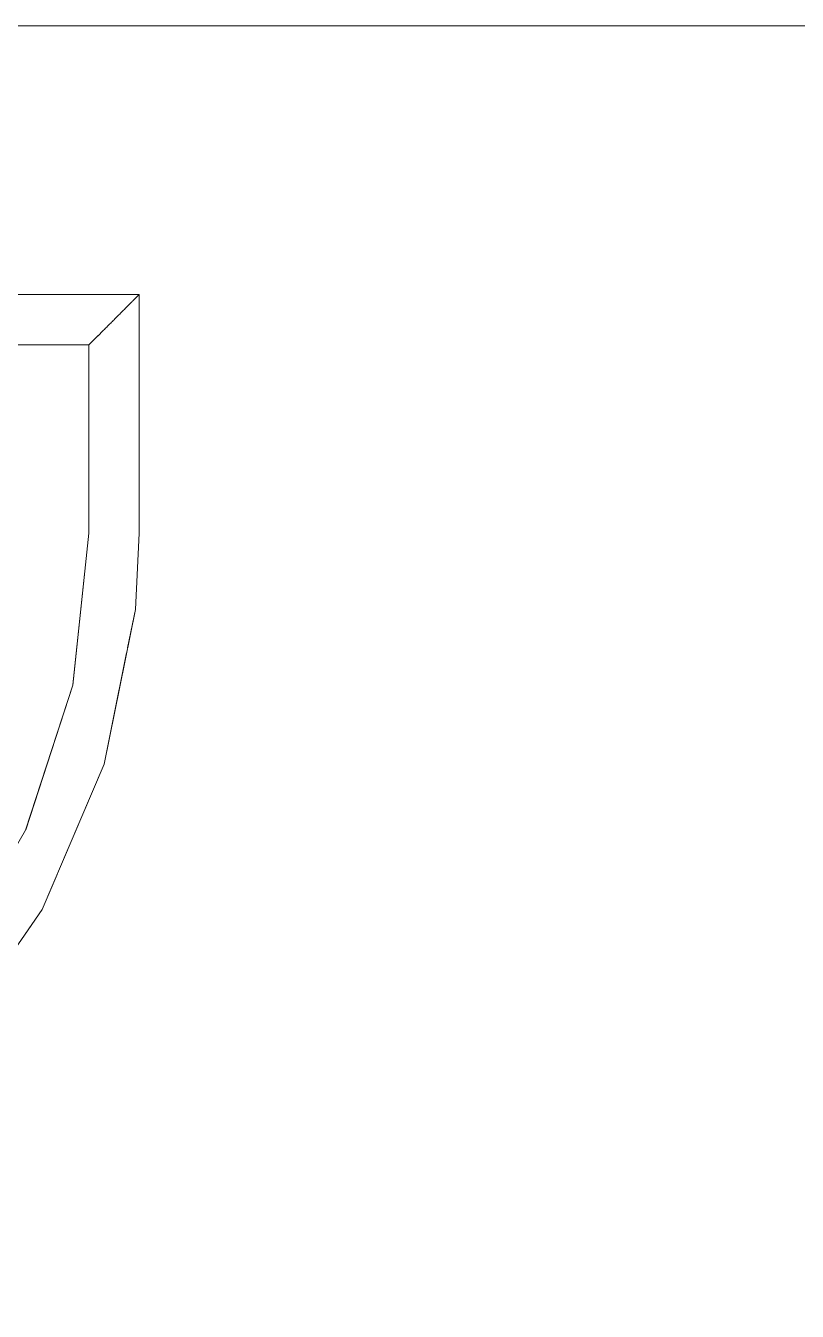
# Model space of a CAD drawing. Header units: millimetres. Extents: x 4021 to 183614, y -11746 to 71065.
# Drawn here: x 48159 to 48466, y 39096 to 39607 of the extents above; entities that cross this region are included whole.
import ezdxf

# ---------------------------------------------------------------- set-up
doc = ezdxf.new("R2010")
doc.units = ezdxf.units.MM
doc.layers.add('A-WALL', color=113, linetype='Continuous', lineweight=20)
doc.layers.add('Q-CASE', color=31, linetype='Continuous', lineweight=20)

# ---------------------------------------------------------------- blocks, each defined once
blk = doc.blocks.new('DLN_Cat Ladder - 750x750x2000 _WDH_-18395226-Copy of COLOUR_R_F')
at = {"layer": 'Q-CASE'}
for p, q in [((354.7, -707), (278.7, -707)), ((354.7, -707), (278.7, -707)), ((354.7, -707), (278.7, -707)), ((354.7, -707), (278.7, -707)), ((354.7, -707), (278.7, -707)), ((354.7, -707), (278.7, -707)), ((354.7, -707), (278.7, -707)), ((354.7, -707), (278.7, -707)), ((354.7, -707), (278.7, -707)), ((354.7, -707), (278.7, -707)), ((354.7, -802), (354.7, -707)), ((354.7, -802), (354.7, -707)), ((354.7, -802), (354.7, -707)), ((354.7, -802), (354.7, -707)), ((354.7, -802), (354.7, -707)), ((354.7, -802), (354.7, -707)), ((354.7, -802), (354.7, -707)), ((354.7, -802), (354.7, -707)), ((354.7, -802), (354.7, -707)), ((354.7, -802), (354.7, -707)), ((278.7, -727), (334.7, -727)), ((278.7, -727), (334.7, -727)), ((278.7, -727), (334.7, -727)), ((278.7, -727), (334.7, -727)), ((278.7, -727), (334.7, -727)), ((278.7, -727), (334.7, -727)), ((283.7, -727), (334.7, -727)), ((283.7, -727), (334.7, -727)), ((283.7, -727), (334.7, -727)), ((283.7, -727), (334.7, -727)), ((334.7, -727), (334.7, -802)), ((334.7, -727), (334.7, -802)), ((334.7, -727), (334.7, -802)), ((334.7, -727), (334.7, -802)), ((334.7, -727), (334.7, -802)), ((334.7, -727), (334.7, -802)), ((334.7, -727), (334.7, -802)), ((334.7, -727), (334.7, -802)), ((334.7, -727), (334.7, -802)), ((334.7, -727), (334.7, -802)), ((334.7, -802), (328.35, -862.29)), ((334.7, -802), (328.35, -862.29)), ((334.7, -802), (328.35, -862.29)), ((334.7, -802), (328.35, -862.29)), ((334.7, -802), (328.35, -862.29)), ((334.7, -802), (328.35, -862.29)), ((334.7, -802), (328.35, -862.29)), ((334.7, -802), (328.35, -862.29)), ((334.7, -802), (328.35, -862.29)), ((343.87, -878.55), (349.73, -849.57)), ((343.87, -878.55), (349.73, -849.57)), ((343.87, -878.55), (349.73, -849.57)), ((343.87, -878.55), (349.73, -849.57)), ((343.87, -878.55), (349.73, -849.57)), ((343.87, -878.55), (349.73, -849.57)), ((343.87, -878.55), (349.73, -849.57)), ((343.87, -878.55), (349.73, -849.57)), ((343.87, -878.55), (349.73, -849.57)), ((328.34, -862.39), (309.61, -919.95)), ((328.34, -862.39), (309.61, -919.95)), ((328.34, -862.39), (309.61, -919.95)), ((328.34, -862.39), (309.61, -919.95)), ((328.34, -862.39), (309.61, -919.95)), ((328.34, -862.39), (309.61, -919.95)), ((328.34, -862.39), (309.61, -919.95)), ((328.34, -862.39), (309.61, -919.95)), ((328.34, -862.39), (309.61, -919.95)), ((322.67, -936.4), (335.36, -906.6)), ((322.67, -936.4), (335.36, -906.6)), ((322.67, -936.4), (335.36, -906.6)), ((322.67, -936.4), (335.36, -906.6)), ((322.67, -936.4), (335.36, -906.6)), ((322.67, -936.4), (335.36, -906.6)), ((322.67, -936.4), (335.36, -906.6)), ((322.67, -936.4), (335.36, -906.6)), ((322.67, -936.4), (335.36, -906.6))]:
    blk.add_line(p, q, dxfattribs=at)
at = {"layer": 'Q-CASE', "flags": 128}
for points in [[(-265.3, -802), (-258.94, -864.47), (-240.12, -924.37), (-209.62, -979.26), (-168.68, -1026.87), (-118.99, -1065.26), (-62.59, -1092.84), (-1.78, -1108.5), (60.94, -1111.57), (122.99, -1101.95), (181.82, -1080.02), (235.04, -1046.69), (280.44, -1003.31), (316.17, -951.68), (340.76, -893.91), (353.21, -832.36), (354.7, -802)], [(334.7, -802), (328.34, -862.39), (309.55, -920.13), (279.14, -972.7), (238.45, -1017.78), (189.27, -1053.39), (133.75, -1077.99), (74.33, -1090.48), (13.6, -1090.33), (-45.76, -1077.53), (-101.15, -1052.65), (-150.15, -1016.78), (-190.61, -971.5), (-220.75, -918.78), (-239.25, -860.94), (-245.3, -802)], [(350.12, -847.63), (353.21, -832.36), (354.7, -802)], [(350.12, -847.63), (353.21, -832.36), (354.7, -802)], [(350.12, -847.63), (353.21, -832.36), (354.7, -802)], [(350.12, -847.63), (353.21, -832.36), (354.7, -802)], [(350.12, -847.63), (353.21, -832.36), (354.7, -802)], [(350.12, -847.63), (353.21, -832.36), (354.7, -802)], [(350.12, -847.63), (353.21, -832.36), (354.7, -802)], [(350.12, -847.63), (353.21, -832.36), (354.7, -802)], [(350.12, -847.63), (353.21, -832.36), (354.7, -802)], [(335.36, -906.6), (340.76, -893.91), (343.87, -878.55)], [(335.36, -906.6), (340.76, -893.91), (343.87, -878.55)], [(335.36, -906.6), (340.76, -893.91), (343.87, -878.55)], [(335.36, -906.6), (340.76, -893.91), (343.87, -878.55)], [(335.36, -906.6), (340.76, -893.91), (343.87, -878.55)], [(335.36, -906.6), (340.76, -893.91), (343.87, -878.55)], [(335.36, -906.6), (340.76, -893.91), (343.87, -878.55)], [(335.36, -906.6), (340.76, -893.91), (343.87, -878.55)], [(335.36, -906.6), (340.76, -893.91), (343.87, -878.55)], [(308.86, -962.24), (316.17, -951.68), (322.1, -937.74)], [(308.86, -962.24), (316.17, -951.68), (322.1, -937.74)], [(308.86, -962.24), (316.17, -951.68), (322.1, -937.74)], [(308.86, -962.24), (316.17, -951.68), (322.1, -937.74)], [(308.86, -962.24), (316.17, -951.68), (322.1, -937.74)], [(308.86, -962.24), (316.17, -951.68), (322.1, -937.74)], [(308.86, -962.24), (316.17, -951.68), (322.1, -937.74)], [(308.86, -962.24), (316.17, -951.68), (322.1, -937.74)], [(308.86, -962.24), (316.17, -951.68), (322.1, -937.74)]]:
    blk.add_lwpolyline(points, dxfattribs=at)
at = {"layer": 'Q-CASE'}
for points, knots in [([(334.7, -727), (334.7, -727), (334.87, -726.83), (335.44, -726.27), (336.01, -725.69), (336.62, -725.08), (337.18, -724.52), (337.77, -723.93), (338.6, -723.11), (339.51, -722.2), (340.27, -721.43), (340.87, -720.83), (341.49, -720.22), (342.11, -719.59), (342.74, -718.95), (343.39, -718.31), (344.05, -717.65), (344.7, -717), (345.35, -716.35), (346.01, -715.69), (346.66, -715.05), (347.29, -714.41), (347.91, -713.78), (348.53, -713.17), (349.13, -712.57), (349.7, -712), (350.26, -711.44), (350.97, -710.73), (351.63, -710.07), (352.22, -709.48), (352.78, -708.92), (353.39, -708.31), (353.96, -707.73), (354.53, -707.17), (354.7, -707), (354.7, -707)], [0, 0, 0, 0, 0.083333, 0.125, 0.166667, 0.208333, 0.229167, 0.25, 0.291667, 0.333333, 0.354167, 0.375, 0.395833, 0.416667, 0.4375, 0.458333, 0.479167, 0.5, 0.520833, 0.541667, 0.5625, 0.583333, 0.604167, 0.625, 0.645833, 0.666667, 0.6875, 0.708333, 0.75, 0.770833, 0.791667, 0.833333, 0.875, 0.916667, 1, 1, 1, 1]), ([(335.04, -726.66), (335.15, -726.55), (335.44, -726.27), (336.01, -725.69), (336.62, -725.08), (337.18, -724.52), (337.77, -723.93), (338.6, -723.11), (339.51, -722.2), (340.27, -721.43), (340.87, -720.83), (341.49, -720.22), (342.11, -719.59), (342.74, -718.95), (343.39, -718.31), (344.05, -717.65), (344.7, -717), (345.35, -716.35), (346.01, -715.69), (346.66, -715.05), (347.29, -714.41), (347.91, -713.78), (348.53, -713.17), (349.13, -712.57), (349.7, -712), (350.26, -711.44), (350.97, -710.73), (351.63, -710.07), (352.22, -709.48), (352.78, -708.92), (353.39, -708.31), (353.96, -707.73), (354.53, -707.17), (354.7, -707), (354.7, -707)], [0.0833333, 0.0833333, 0.0833333, 0.0833333, 0.125, 0.1666667, 0.2083333, 0.2291667, 0.25, 0.2916667, 0.3333333, 0.3541667, 0.375, 0.3958333, 0.4166667, 0.4375, 0.4583333, 0.4791667, 0.5, 0.5208333, 0.5416667, 0.5625, 0.5833333, 0.6041667, 0.625, 0.6458333, 0.6666667, 0.6875, 0.7083333, 0.75, 0.7708333, 0.7916667, 0.8333333, 0.875, 0.9166667, 1, 1, 1, 1]), ([(335.04, -726.66), (335.15, -726.55), (335.44, -726.27), (336.01, -725.69), (336.62, -725.08), (337.18, -724.52), (337.77, -723.93), (338.6, -723.11), (339.51, -722.2), (340.27, -721.43), (340.87, -720.83), (341.49, -720.22), (342.11, -719.59), (342.74, -718.95), (343.39, -718.31), (344.05, -717.65), (344.7, -717), (345.35, -716.35), (346.01, -715.69), (346.66, -715.05), (347.29, -714.41), (347.91, -713.78), (348.53, -713.17), (349.13, -712.57), (349.7, -712), (350.26, -711.44), (350.97, -710.73), (351.63, -710.07), (352.22, -709.48), (352.78, -708.92), (353.39, -708.31), (353.96, -707.73), (354.53, -707.17), (354.7, -707), (354.7, -707)], [0.0833333, 0.0833333, 0.0833333, 0.0833333, 0.125, 0.1666667, 0.2083333, 0.2291667, 0.25, 0.2916667, 0.3333333, 0.3541667, 0.375, 0.3958333, 0.4166667, 0.4375, 0.4583333, 0.4791667, 0.5, 0.5208333, 0.5416667, 0.5625, 0.5833333, 0.6041667, 0.625, 0.6458333, 0.6666667, 0.6875, 0.7083333, 0.75, 0.7708333, 0.7916667, 0.8333333, 0.875, 0.9166667, 1, 1, 1, 1]), ([(354.7, -707), (354.7, -707), (354.53, -707.17), (353.96, -707.73), (353.39, -708.31), (352.78, -708.92), (352.22, -709.48), (351.63, -710.07), (350.8, -710.89), (349.89, -711.8), (349.13, -712.57), (348.53, -713.17), (347.91, -713.78), (347.29, -714.41), (346.66, -715.05), (346.01, -715.69), (345.35, -716.35), (344.7, -717), (344.05, -717.65), (343.39, -718.31), (342.74, -718.95), (342.11, -719.59), (341.49, -720.22), (340.87, -720.83), (340.27, -721.43), (339.7, -722), (339.14, -722.56), (338.43, -723.27), (337.77, -723.93), (337.18, -724.52), (336.62, -725.08), (336.01, -725.69), (335.44, -726.27), (335.15, -726.55), (335.04, -726.66)], [0, 0, 0, 0, 0.0833333, 0.125, 0.1666667, 0.2083333, 0.2291667, 0.25, 0.2916667, 0.3333333, 0.3541667, 0.375, 0.3958333, 0.4166667, 0.4375, 0.4583333, 0.4791667, 0.5, 0.5208333, 0.5416667, 0.5625, 0.5833333, 0.6041667, 0.625, 0.6458333, 0.6666667, 0.6875, 0.7083333, 0.75, 0.7708333, 0.7916667, 0.8333333, 0.875, 0.9166667, 0.9166667, 0.9166667, 0.9166667]), ([(354.7, -707), (354.7, -707), (354.53, -707.17), (353.96, -707.73), (353.39, -708.31), (352.78, -708.92), (352.22, -709.48), (351.63, -710.07), (350.8, -710.89), (349.89, -711.8), (349.13, -712.57), (348.53, -713.17), (347.91, -713.78), (347.29, -714.41), (346.66, -715.05), (346.01, -715.69), (345.35, -716.35), (344.7, -717), (344.05, -717.65), (343.39, -718.31), (342.74, -718.95), (342.11, -719.59), (341.49, -720.22), (340.87, -720.83), (340.27, -721.43), (339.7, -722), (339.14, -722.56), (338.43, -723.27), (337.77, -723.93), (337.18, -724.52), (336.62, -725.08), (336.01, -725.69), (335.44, -726.27), (335.15, -726.55), (335.04, -726.66)], [0, 0, 0, 0, 0.0833333, 0.125, 0.1666667, 0.2083333, 0.2291667, 0.25, 0.2916667, 0.3333333, 0.3541667, 0.375, 0.3958333, 0.4166667, 0.4375, 0.4583333, 0.4791667, 0.5, 0.5208333, 0.5416667, 0.5625, 0.5833333, 0.6041667, 0.625, 0.6458333, 0.6666667, 0.6875, 0.7083333, 0.75, 0.7708333, 0.7916667, 0.8333333, 0.875, 0.9166667, 0.9166667, 0.9166667, 0.9166667]), ([(335.04, -726.66), (335.15, -726.55), (335.44, -726.27), (336.01, -725.69), (336.62, -725.08), (337.18, -724.52), (337.77, -723.93), (338.6, -723.11), (339.51, -722.2), (340.27, -721.43), (340.87, -720.83), (341.49, -720.22), (342.11, -719.59), (342.74, -718.95), (343.39, -718.31), (344.05, -717.65), (344.7, -717), (345.35, -716.35), (346.01, -715.69), (346.66, -715.05), (347.29, -714.41), (347.91, -713.78), (348.53, -713.17), (349.13, -712.57), (349.7, -712), (350.26, -711.44), (350.97, -710.73), (351.63, -710.07), (352.22, -709.48), (352.78, -708.92), (353.39, -708.31), (353.96, -707.73), (354.53, -707.17), (354.7, -707), (354.7, -707)], [0.0833333, 0.0833333, 0.0833333, 0.0833333, 0.125, 0.1666667, 0.2083333, 0.2291667, 0.25, 0.2916667, 0.3333333, 0.3541667, 0.375, 0.3958333, 0.4166667, 0.4375, 0.4583333, 0.4791667, 0.5, 0.5208333, 0.5416667, 0.5625, 0.5833333, 0.6041667, 0.625, 0.6458333, 0.6666667, 0.6875, 0.7083333, 0.75, 0.7708333, 0.7916667, 0.8333333, 0.875, 0.9166667, 1, 1, 1, 1]), ([(354.7, -707), (354.7, -707), (354.53, -707.17), (353.96, -707.73), (353.39, -708.31), (352.78, -708.92), (352.22, -709.48), (351.63, -710.07), (350.8, -710.89), (349.89, -711.8), (349.13, -712.57), (348.53, -713.17), (347.91, -713.78), (347.29, -714.41), (346.66, -715.05), (346.01, -715.69), (345.35, -716.35), (344.7, -717), (344.05, -717.65), (343.39, -718.31), (342.74, -718.95), (342.11, -719.59), (341.49, -720.22), (340.87, -720.83), (340.27, -721.43), (339.7, -722), (339.14, -722.56), (338.43, -723.27), (337.77, -723.93), (337.18, -724.52), (336.62, -725.08), (336.01, -725.69), (335.44, -726.27), (335.15, -726.55), (335.04, -726.66)], [0, 0, 0, 0, 0.0833333, 0.125, 0.1666667, 0.2083333, 0.2291667, 0.25, 0.2916667, 0.3333333, 0.3541667, 0.375, 0.3958333, 0.4166667, 0.4375, 0.4583333, 0.4791667, 0.5, 0.5208333, 0.5416667, 0.5625, 0.5833333, 0.6041667, 0.625, 0.6458333, 0.6666667, 0.6875, 0.7083333, 0.75, 0.7708333, 0.7916667, 0.8333333, 0.875, 0.9166667, 0.9166667, 0.9166667, 0.9166667]), ([(354.7, -707), (354.7, -707), (354.53, -707.17), (353.96, -707.73), (353.39, -708.31), (352.78, -708.92), (352.22, -709.48), (351.63, -710.07), (350.8, -710.89), (349.89, -711.8), (349.13, -712.57), (348.53, -713.17), (347.91, -713.78), (347.29, -714.41), (346.66, -715.05), (346.01, -715.69), (345.35, -716.35), (344.7, -717), (344.05, -717.65), (343.39, -718.31), (342.74, -718.95), (342.11, -719.59), (341.49, -720.22), (340.87, -720.83), (340.27, -721.43), (339.7, -722), (339.14, -722.56), (338.43, -723.27), (337.77, -723.93), (337.18, -724.52), (336.62, -725.08), (336.01, -725.69), (335.44, -726.27), (335.15, -726.55), (335.04, -726.66)], [0, 0, 0, 0, 0.0833333, 0.125, 0.1666667, 0.2083333, 0.2291667, 0.25, 0.2916667, 0.3333333, 0.3541667, 0.375, 0.3958333, 0.4166667, 0.4375, 0.4583333, 0.4791667, 0.5, 0.5208333, 0.5416667, 0.5625, 0.5833333, 0.6041667, 0.625, 0.6458333, 0.6666667, 0.6875, 0.7083333, 0.75, 0.7708333, 0.7916667, 0.8333333, 0.875, 0.9166667, 0.9166667, 0.9166667, 0.9166667]), ([(335.04, -726.66), (335.15, -726.55), (335.44, -726.27), (336.01, -725.69), (336.62, -725.08), (337.18, -724.52), (337.77, -723.93), (338.6, -723.11), (339.51, -722.2), (340.27, -721.43), (340.87, -720.83), (341.49, -720.22), (342.11, -719.59), (342.74, -718.95), (343.39, -718.31), (344.05, -717.65), (344.7, -717), (345.35, -716.35), (346.01, -715.69), (346.66, -715.05), (347.29, -714.41), (347.91, -713.78), (348.53, -713.17), (349.13, -712.57), (349.7, -712), (350.26, -711.44), (350.97, -710.73), (351.63, -710.07), (352.22, -709.48), (352.78, -708.92), (353.39, -708.31), (353.96, -707.73), (354.53, -707.17), (354.7, -707), (354.7, -707)], [0.0833333, 0.0833333, 0.0833333, 0.0833333, 0.125, 0.1666667, 0.2083333, 0.2291667, 0.25, 0.2916667, 0.3333333, 0.3541667, 0.375, 0.3958333, 0.4166667, 0.4375, 0.4583333, 0.4791667, 0.5, 0.5208333, 0.5416667, 0.5625, 0.5833333, 0.6041667, 0.625, 0.6458333, 0.6666667, 0.6875, 0.7083333, 0.75, 0.7708333, 0.7916667, 0.8333333, 0.875, 0.9166667, 1, 1, 1, 1]), ([(354.7, -707), (354.7, -707), (354.53, -707.17), (353.96, -707.73), (353.39, -708.31), (352.78, -708.92), (352.22, -709.48), (351.63, -710.07), (350.8, -710.89), (349.89, -711.8), (349.13, -712.57), (348.53, -713.17), (347.91, -713.78), (347.29, -714.41), (346.66, -715.05), (346.01, -715.69), (345.35, -716.35), (344.7, -717), (344.05, -717.65), (343.39, -718.31), (342.74, -718.95), (342.11, -719.59), (341.49, -720.22), (340.87, -720.83), (340.27, -721.43), (339.7, -722), (339.14, -722.56), (338.43, -723.27), (337.77, -723.93), (337.18, -724.52), (336.62, -725.08), (336.01, -725.69), (335.44, -726.27), (335.15, -726.55), (335.04, -726.66)], [0, 0, 0, 0, 0.0833333, 0.125, 0.1666667, 0.2083333, 0.2291667, 0.25, 0.2916667, 0.3333333, 0.3541667, 0.375, 0.3958333, 0.4166667, 0.4375, 0.4583333, 0.4791667, 0.5, 0.5208333, 0.5416667, 0.5625, 0.5833333, 0.6041667, 0.625, 0.6458333, 0.6666667, 0.6875, 0.7083333, 0.75, 0.7708333, 0.7916667, 0.8333333, 0.875, 0.9166667, 0.9166667, 0.9166667, 0.9166667]), ([(339.7, -722), (339.89, -721.81), (340.27, -721.43), (340.87, -720.83), (341.49, -720.22), (342.11, -719.59), (342.74, -718.95), (343.39, -718.31), (344.05, -717.65), (344.7, -717), (345.35, -716.35), (346.01, -715.69), (346.66, -715.05), (347.29, -714.41), (347.91, -713.78), (348.53, -713.17), (349.13, -712.57), (349.7, -712), (350.26, -711.44), (350.97, -710.73), (351.63, -710.07), (352.22, -709.48), (352.78, -708.92), (353.39, -708.31), (353.96, -707.73), (354.53, -707.17), (354.7, -707), (354.7, -707)], [0.3333333, 0.3333333, 0.3333333, 0.3333333, 0.3541667, 0.375, 0.3958333, 0.4166667, 0.4375, 0.4583333, 0.4791667, 0.5, 0.5208333, 0.5416667, 0.5625, 0.5833333, 0.6041667, 0.625, 0.6458333, 0.6666667, 0.6875, 0.7083333, 0.75, 0.7708333, 0.7916667, 0.8333333, 0.875, 0.9166667, 1, 1, 1, 1]), ([(354.7, -707), (354.7, -707), (354.53, -707.17), (353.96, -707.73), (353.39, -708.31), (352.78, -708.92), (352.22, -709.48), (351.63, -710.07), (350.8, -710.89), (349.89, -711.8), (349.13, -712.57), (348.53, -713.17), (347.91, -713.78), (347.29, -714.41), (346.66, -715.05), (346.01, -715.69), (345.35, -716.35), (344.92, -716.78), (344.7, -717)], [0, 0, 0, 0, 0.0833333, 0.125, 0.1666667, 0.2083333, 0.2291667, 0.25, 0.2916667, 0.3333333, 0.3541667, 0.375, 0.3958333, 0.4166667, 0.4375, 0.4583333, 0.4791667, 0.5, 0.5, 0.5, 0.5]), ([(347.29, -714.41), (347.5, -714.2), (347.91, -713.78), (348.53, -713.17), (349.13, -712.57), (349.7, -712), (350.26, -711.44), (350.97, -710.73), (351.63, -710.07), (352.22, -709.48), (352.78, -708.92), (353.39, -708.31), (353.96, -707.73), (354.53, -707.17), (354.7, -707), (354.7, -707)], [0.5833333, 0.5833333, 0.5833333, 0.5833333, 0.6041667, 0.625, 0.6458333, 0.6666667, 0.6875, 0.7083333, 0.75, 0.7708333, 0.7916667, 0.8333333, 0.875, 0.9166667, 1, 1, 1, 1]), ([(354.36, -707.34), (354.25, -707.45), (353.96, -707.73), (353.39, -708.31), (352.78, -708.92), (352.22, -709.48), (351.63, -710.07), (350.8, -710.89), (349.89, -711.8), (349.13, -712.57), (348.53, -713.17), (347.91, -713.78), (347.5, -714.2), (347.29, -714.41)], [0.0833333, 0.0833333, 0.0833333, 0.0833333, 0.125, 0.1666667, 0.2083333, 0.2291667, 0.25, 0.2916667, 0.3333333, 0.3541667, 0.375, 0.3958333, 0.4166667, 0.4166667, 0.4166667, 0.4166667]), ([(347.29, -714.41), (347.5, -714.2), (347.91, -713.78), (348.53, -713.17), (349.13, -712.57), (349.7, -712), (350.26, -711.44), (350.97, -710.73), (351.63, -710.07), (352.22, -709.48), (352.78, -708.92), (353.15, -708.56), (353.36, -708.34)], [0.5833333, 0.5833333, 0.5833333, 0.5833333, 0.6041667, 0.625, 0.6458333, 0.6666667, 0.6875, 0.7083333, 0.75, 0.7708333, 0.7916667, 0.8333333, 0.8333333, 0.8333333, 0.8333333]), ([(351.77, -709.93), (351.46, -710.24), (350.8, -710.89), (349.89, -711.8), (349.13, -712.57), (348.53, -713.17), (347.91, -713.78), (347.5, -714.2), (347.29, -714.41)], [0.25, 0.25, 0.25, 0.25, 0.2916667, 0.3333333, 0.3541667, 0.375, 0.3958333, 0.4166667, 0.4166667, 0.4166667, 0.4166667]), ([(349.7, -712), (349.89, -711.81), (350.26, -711.44), (350.97, -710.73), (351.63, -710.07), (352.22, -709.48), (352.78, -708.92), (353.15, -708.56), (353.36, -708.34)], [0.6666667, 0.6666667, 0.6666667, 0.6666667, 0.6875, 0.7083333, 0.75, 0.7708333, 0.7916667, 0.8333333, 0.8333333, 0.8333333, 0.8333333]), ([(349.7, -712), (349.89, -711.81), (350.26, -711.44), (350.97, -710.73), (351.46, -710.24), (351.77, -709.93)], [0.66666667, 0.66666667, 0.66666667, 0.66666667, 0.6875, 0.70833333, 0.75, 0.75, 0.75, 0.75]), ([(351.77, -709.93), (351.92, -709.77), (352.22, -709.48), (352.78, -708.92), (353.39, -708.31), (353.95, -707.74), (354.27, -707.43), (354.36, -707.34)], [0.75, 0.75, 0.75, 0.75, 0.7708333, 0.7916667, 0.8333333, 0.875, 0.9166667, 0.9166667, 0.9166667, 0.9166667]), ([(353.36, -708.34), (353.14, -708.56), (352.78, -708.92), (352.22, -709.48), (351.92, -709.77), (351.77, -709.93)], [0.16666667, 0.16666667, 0.16666667, 0.16666667, 0.20833333, 0.22916667, 0.25, 0.25, 0.25, 0.25]), ([(353.36, -708.34), (353.14, -708.56), (352.78, -708.92), (352.22, -709.48), (351.92, -709.77), (351.77, -709.93)], [0.16666667, 0.16666667, 0.16666667, 0.16666667, 0.20833333, 0.22916667, 0.25, 0.25, 0.25, 0.25]), ([(353.36, -708.34), (353.14, -708.56), (352.78, -708.92), (352.22, -709.48), (351.92, -709.77), (351.77, -709.93)], [0.16666667, 0.16666667, 0.16666667, 0.16666667, 0.20833333, 0.22916667, 0.25, 0.25, 0.25, 0.25]), ([(353.36, -708.34), (353.58, -708.12), (353.96, -707.73), (354.53, -707.17), (354.7, -707), (354.7, -707)], [0.8333333, 0.8333333, 0.8333333, 0.8333333, 0.875, 0.9166667, 1, 1, 1, 1]), ([(354.7, -707), (354.7, -707), (354.53, -707.17), (353.96, -707.73), (353.58, -708.12), (353.36, -708.34)], [0, 0, 0, 0, 0.0833333, 0.125, 0.1666667, 0.1666667, 0.1666667, 0.1666667]), ([(354.7, -707), (354.7, -707), (354.53, -707.17), (353.96, -707.73), (353.58, -708.12), (353.36, -708.34)], [0, 0, 0, 0, 0.0833333, 0.125, 0.1666667, 0.1666667, 0.1666667, 0.1666667]), ([(354.7, -707), (354.7, -707), (354.53, -707.17), (353.96, -707.73), (353.58, -708.12), (353.36, -708.34)], [0, 0, 0, 0, 0.0833333, 0.125, 0.1666667, 0.1666667, 0.1666667, 0.1666667]), ([(347.29, -714.41), (347.08, -714.62), (346.66, -715.05), (346.01, -715.69), (345.35, -716.35), (344.7, -717), (344.05, -717.65), (343.39, -718.31), (342.74, -718.95), (342.11, -719.59), (341.49, -720.22), (340.87, -720.83), (340.27, -721.43), (339.7, -722), (339.14, -722.56), (338.43, -723.27), (337.77, -723.93), (337.18, -724.52), (336.62, -725.08), (336.26, -725.44), (336.04, -725.66)], [0.4166667, 0.4166667, 0.4166667, 0.4166667, 0.4375, 0.4583333, 0.4791667, 0.5, 0.5208333, 0.5416667, 0.5625, 0.5833333, 0.6041667, 0.625, 0.6458333, 0.6666667, 0.6875, 0.7083333, 0.75, 0.7708333, 0.7916667, 0.8333333, 0.8333333, 0.8333333, 0.8333333]), ([(344.7, -717), (344.48, -717.22), (344.05, -717.65), (343.39, -718.31), (342.74, -718.95), (342.11, -719.59), (341.49, -720.22), (340.87, -720.83), (340.27, -721.43), (339.7, -722), (339.14, -722.56), (338.43, -723.27), (337.77, -723.93), (337.18, -724.52), (336.62, -725.08), (336.01, -725.69), (335.45, -726.26), (335.13, -726.57), (335.04, -726.66)], [0.5, 0.5, 0.5, 0.5, 0.5208333, 0.5416667, 0.5625, 0.5833333, 0.6041667, 0.625, 0.6458333, 0.6666667, 0.6875, 0.7083333, 0.75, 0.7708333, 0.7916667, 0.8333333, 0.875, 0.9166667, 0.9166667, 0.9166667, 0.9166667]), ([(335.04, -726.66), (335.15, -726.55), (335.44, -726.27), (336.01, -725.69), (336.62, -725.08), (337.18, -724.52), (337.77, -723.93), (338.6, -723.11), (339.51, -722.2), (340.27, -721.43), (340.87, -720.83), (341.49, -720.22), (341.9, -719.8), (342.11, -719.59)], [0.0833333, 0.0833333, 0.0833333, 0.0833333, 0.125, 0.1666667, 0.2083333, 0.2291667, 0.25, 0.2916667, 0.3333333, 0.3541667, 0.375, 0.3958333, 0.4166667, 0.4166667, 0.4166667, 0.4166667]), ([(337.63, -724.07), (337.94, -723.76), (338.6, -723.11), (339.51, -722.2), (340.27, -721.43), (340.87, -720.83), (341.49, -720.22), (341.9, -719.8), (342.11, -719.59)], [0.25, 0.25, 0.25, 0.25, 0.2916667, 0.3333333, 0.3541667, 0.375, 0.3958333, 0.4166667, 0.4166667, 0.4166667, 0.4166667]), ([(342.11, -719.59), (341.9, -719.8), (341.49, -720.22), (340.87, -720.83), (340.27, -721.43), (339.7, -722), (339.14, -722.56), (338.43, -723.27), (337.94, -723.76), (337.63, -724.07)], [0.5833333, 0.5833333, 0.5833333, 0.5833333, 0.6041667, 0.625, 0.6458333, 0.6666667, 0.6875, 0.7083333, 0.75, 0.75, 0.75, 0.75]), ([(335.04, -726.66), (335.15, -726.55), (335.44, -726.27), (336.01, -725.69), (336.62, -725.08), (337.18, -724.52), (337.77, -723.93), (338.6, -723.11), (339.32, -722.38), (339.7, -722)], [0.0833333, 0.0833333, 0.0833333, 0.0833333, 0.125, 0.1666667, 0.2083333, 0.2291667, 0.25, 0.2916667, 0.3333333, 0.3333333, 0.3333333, 0.3333333]), ([(335.04, -726.66), (335.15, -726.55), (335.44, -726.27), (336.01, -725.69), (336.62, -725.08), (337.18, -724.52), (337.77, -723.93), (338.6, -723.11), (339.32, -722.38), (339.7, -722)], [0.0833333, 0.0833333, 0.0833333, 0.0833333, 0.125, 0.1666667, 0.2083333, 0.2291667, 0.25, 0.2916667, 0.3333333, 0.3333333, 0.3333333, 0.3333333]), ([(335.04, -726.66), (335.15, -726.55), (335.44, -726.27), (336.01, -725.69), (336.62, -725.08), (337.18, -724.52), (337.48, -724.23), (337.63, -724.07)], [0.0833333, 0.0833333, 0.0833333, 0.0833333, 0.125, 0.1666667, 0.2083333, 0.2291667, 0.25, 0.25, 0.25, 0.25]), ([(337.63, -724.07), (337.48, -724.23), (337.18, -724.52), (336.62, -725.08), (336.01, -725.69), (335.45, -726.26), (335.13, -726.57), (335.04, -726.66)], [0.75, 0.75, 0.75, 0.75, 0.7708333, 0.7916667, 0.8333333, 0.875, 0.9166667, 0.9166667, 0.9166667, 0.9166667]), ([(335.04, -726.66), (335.15, -726.55), (335.44, -726.27), (336.01, -725.69), (336.62, -725.08), (337.18, -724.52), (337.48, -724.23), (337.63, -724.07)], [0.0833333, 0.0833333, 0.0833333, 0.0833333, 0.125, 0.1666667, 0.2083333, 0.2291667, 0.25, 0.25, 0.25, 0.25]), ([(337.63, -724.07), (337.48, -724.23), (337.18, -724.52), (336.62, -725.08), (336.01, -725.69), (335.45, -726.26), (335.13, -726.57), (335.04, -726.66)], [0.75, 0.75, 0.75, 0.75, 0.7708333, 0.7916667, 0.8333333, 0.875, 0.9166667, 0.9166667, 0.9166667, 0.9166667]), ([(337.63, -724.07), (337.48, -724.23), (337.18, -724.52), (336.62, -725.08), (336.26, -725.44), (336.04, -725.66)], [0.75, 0.75, 0.75, 0.75, 0.77083333, 0.79166667, 0.83333333, 0.83333333, 0.83333333, 0.83333333]), ([(339.7, -722), (339.51, -722.19), (339.14, -722.56), (338.43, -723.27), (337.94, -723.76), (337.63, -724.07)], [0.66666667, 0.66666667, 0.66666667, 0.66666667, 0.6875, 0.70833333, 0.75, 0.75, 0.75, 0.75]), ([(339.7, -722), (339.51, -722.19), (339.14, -722.56), (338.43, -723.27), (337.94, -723.76), (337.63, -724.07)], [0.66666667, 0.66666667, 0.66666667, 0.66666667, 0.6875, 0.70833333, 0.75, 0.75, 0.75, 0.75])]:
    blk.add_open_spline(points, degree=3, knots=knots, dxfattribs=at)
for points in [[(351.77, -709.93), (351.46, -710.24), (350.8, -710.89), (350.08, -711.62), (349.7, -712)], [(351.77, -709.93), (351.46, -710.24), (350.8, -710.89), (350.08, -711.62), (349.7, -712)], [(353.36, -708.34), (353.58, -708.12), (353.95, -707.75), (354.27, -707.43), (354.36, -707.34)], [(354.36, -707.34), (354.59, -707.11), (354.7, -707), (354.7, -707)], [(354.7, -707), (354.7, -707), (354.59, -707.11), (354.36, -707.34)], [(354.36, -707.34), (354.59, -707.11), (354.7, -707), (354.7, -707)], [(347.29, -714.41), (347.08, -714.62), (346.66, -715.05), (346.01, -715.69), (345.35, -716.35), (344.7, -717), (344.05, -717.65), (343.39, -718.31), (342.74, -718.95), (342.11, -719.59), (341.49, -720.22), (340.87, -720.83), (340.27, -721.43), (339.89, -721.81), (339.7, -722)], [(342.11, -719.59), (342.32, -719.38), (342.74, -718.95), (343.39, -718.31), (344.05, -717.65), (344.7, -717), (345.35, -716.35), (346.01, -715.69), (346.66, -715.05), (347.29, -714.41), (347.91, -713.78), (348.53, -713.17), (349.13, -712.57), (349.51, -712.19), (349.7, -712)], [(342.11, -719.59), (342.32, -719.38), (342.74, -718.95), (343.39, -718.31), (344.05, -717.65), (344.7, -717), (345.35, -716.35), (346.01, -715.69), (346.66, -715.05), (347.08, -714.62), (347.29, -714.41)], [(347.29, -714.41), (347.08, -714.62), (346.66, -715.05), (346.01, -715.69), (345.35, -716.35), (344.7, -717), (344.05, -717.65), (343.39, -718.31), (342.74, -718.95), (342.32, -719.38), (342.11, -719.59)], [(344.7, -717), (344.92, -716.78), (345.35, -716.35), (346.01, -715.69), (346.66, -715.05), (347.08, -714.62), (347.29, -714.41)], [(347.29, -714.41), (347.08, -714.62), (346.66, -715.05), (346.01, -715.69), (345.35, -716.35), (344.92, -716.78), (344.7, -717)], [(344.7, -717), (344.92, -716.78), (345.35, -716.35), (346.01, -715.69), (346.66, -715.05), (347.08, -714.62), (347.29, -714.41)], [(349.7, -712), (349.51, -712.19), (349.13, -712.57), (348.53, -713.17), (347.91, -713.78), (347.5, -714.2), (347.29, -714.41)], [(347.29, -714.41), (347.5, -714.2), (347.91, -713.78), (348.53, -713.17), (349.13, -712.57), (349.51, -712.19), (349.7, -712)], [(349.7, -712), (349.51, -712.19), (349.13, -712.57), (348.53, -713.17), (347.91, -713.78), (347.5, -714.2), (347.29, -714.41)], [(339.7, -722), (339.89, -721.81), (340.27, -721.43), (340.87, -720.83), (341.49, -720.22), (341.9, -719.8), (342.11, -719.59)], [(342.11, -719.59), (341.9, -719.8), (341.49, -720.22), (340.87, -720.83), (340.27, -721.43), (339.89, -721.81), (339.7, -722)], [(339.7, -722), (339.89, -721.81), (340.27, -721.43), (340.87, -720.83), (341.49, -720.22), (341.9, -719.8), (342.11, -719.59)], [(342.11, -719.59), (342.32, -719.38), (342.74, -718.95), (343.39, -718.31), (344.05, -717.65), (344.48, -717.22), (344.7, -717)], [(344.7, -717), (344.48, -717.22), (344.05, -717.65), (343.39, -718.31), (342.74, -718.95), (342.32, -719.38), (342.11, -719.59)], [(342.11, -719.59), (342.32, -719.38), (342.74, -718.95), (343.39, -718.31), (344.05, -717.65), (344.48, -717.22), (344.7, -717)], [(336.04, -725.66), (335.82, -725.88), (335.45, -726.25), (335.13, -726.57), (335.04, -726.66)], [(336.04, -725.66), (335.82, -725.88), (335.45, -726.25), (335.13, -726.57), (335.04, -726.66)], [(337.63, -724.07), (337.94, -723.76), (338.6, -723.11), (339.32, -722.38), (339.7, -722)], [(334.7, -727), (334.7, -727), (334.82, -726.89), (335.04, -726.66)], [(335.04, -726.66), (334.82, -726.89), (334.7, -727), (334.7, -727)], [(334.7, -727), (334.7, -727), (334.82, -726.89), (335.04, -726.66)], [(335.04, -726.66), (334.82, -726.89), (334.7, -727), (334.7, -727)], [(334.7, -727), (334.7, -727), (334.82, -726.89), (335.04, -726.66)], [(335.04, -726.66), (334.82, -726.89), (334.7, -727), (334.7, -727)], [(334.7, -727), (334.7, -727), (334.82, -726.89), (335.04, -726.66)], [(335.04, -726.66), (334.82, -726.89), (334.7, -727), (334.7, -727)], [(334.7, -727), (334.7, -727), (334.82, -726.89), (335.04, -726.66)], [(335.04, -726.66), (334.82, -726.89), (334.7, -727), (334.7, -727)], [(334.7, -727), (334.7, -727), (334.82, -726.89), (335.04, -726.66)], [(335.04, -726.66), (334.82, -726.89), (334.7, -727), (334.7, -727)], [(334.7, -727), (334.7, -727), (334.82, -726.89), (335.04, -726.66)], [(335.04, -726.66), (334.82, -726.89), (334.7, -727), (334.7, -727)], [(334.7, -727), (334.7, -727), (334.82, -726.89), (335.04, -726.66)], [(335.04, -726.66), (334.82, -726.89), (334.7, -727), (334.7, -727)], [(334.7, -727), (334.7, -727), (334.82, -726.89), (335.04, -726.66)], [(335.04, -726.66), (334.82, -726.89), (334.7, -727), (334.7, -727)], [(335.04, -726.66), (334.82, -726.89), (334.7, -727), (334.7, -727)]]:
    blk.add_open_spline(points, degree=3, dxfattribs=at)

msp = doc.modelspace()

# ---------------------------------------------------------------- linework, layer by layer
at = {"layer": 'A-WALL', "color": 250, "lineweight": 15}
msp.add_line((49739.29, 39607.49), (37839.67, 39607.49), dxfattribs=at)

# ---------------------------------------------------------------- block references
at = {"layer": 'Q-CASE'}
msp.add_blockref('DLN_Cat Ladder - 750x750x2000 _WDH_-18395226-Copy of COLOUR_R_F', (47849.63, 40207.49), dxfattribs=at)

doc.saveas('drawing.dxf')
